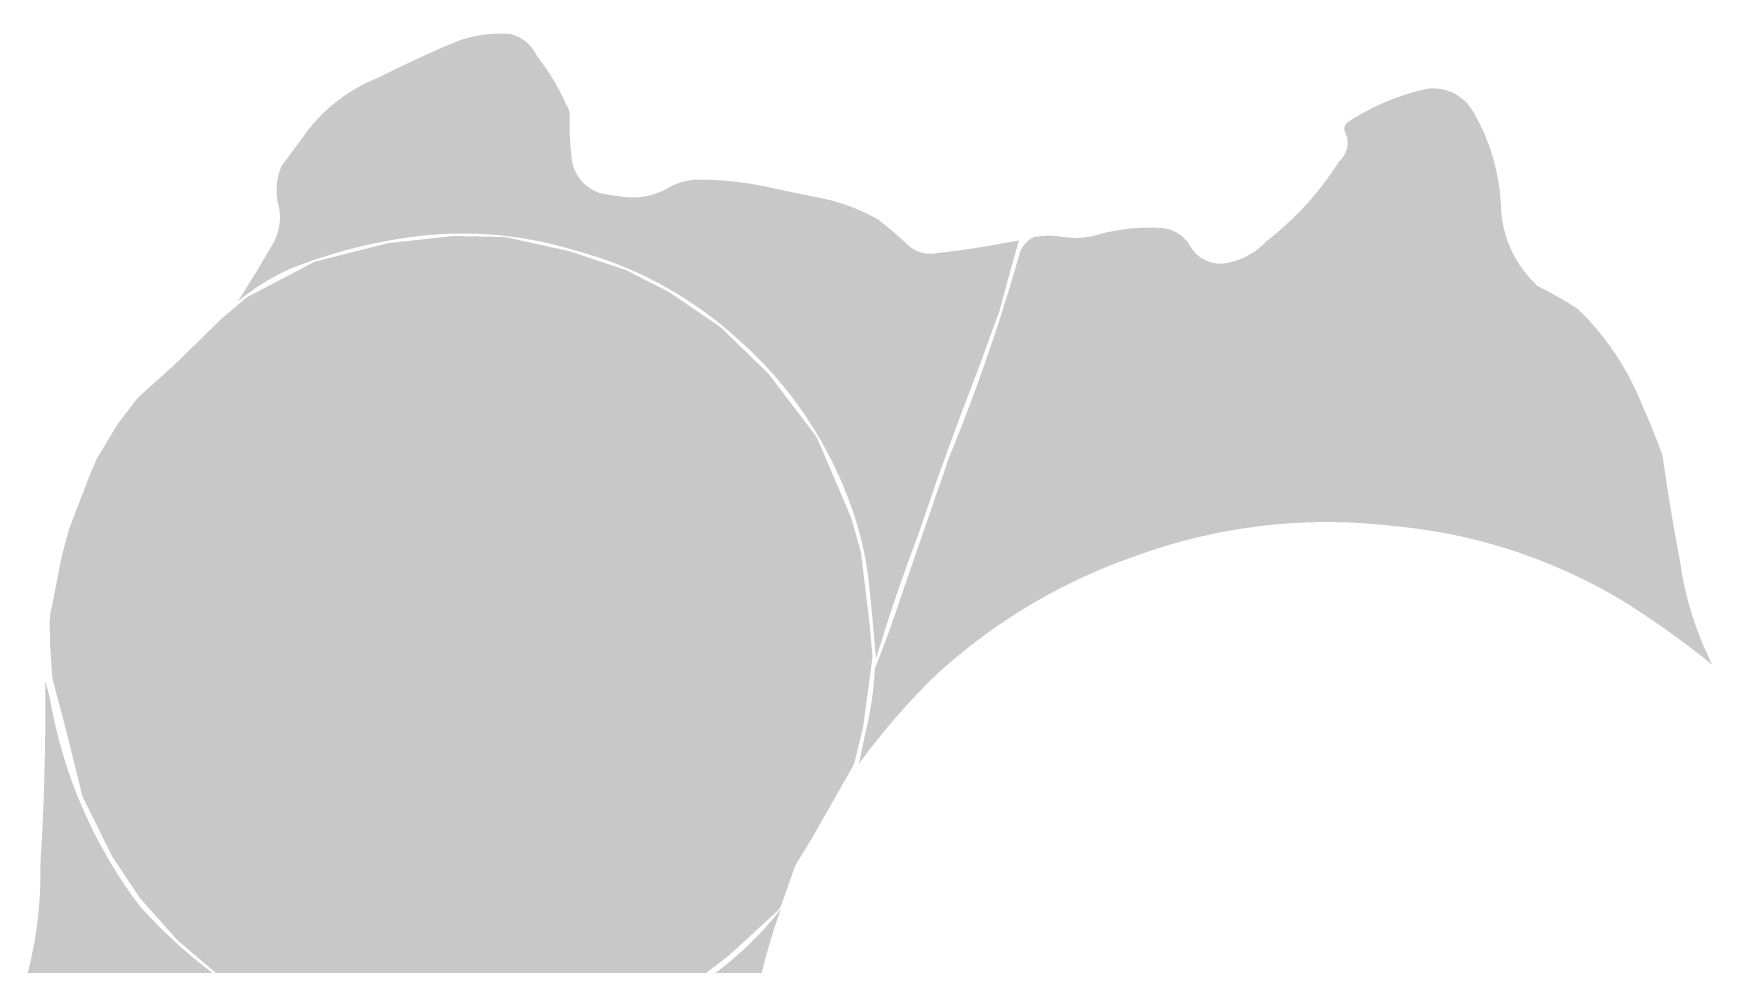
# Model space of a CAD drawing. Header units: inches. Extents: x 731962 to 734834, y 7845482 to 7847157.
# Drawn here: x 733401 to 734834, y 7846276 to 7847070 of the extents above; entities that cross this region are included whole.
import ezdxf

# ---------------------------------------------------------------- set-up
doc = ezdxf.new("R2010")
doc.units = ezdxf.units.IN
doc.header["$MEASUREMENT"] = 0

msp = doc.modelspace()

# ---------------------------------------------------------------- hatches: boundary and pattern name
for points in [[(734216.5, 7846888.9), (734241.9, 7846893.5), (734233.4, 7846863.2), (734225.2, 7846832.8), (734216.9, 7846810.4), (734208.8, 7846787.9), (734190.5, 7846739.9), (734172.9, 7846691.6), (734156.2, 7846643), (734148.4, 7846622), (734140.9, 7846600.8), (734133.6, 7846579.6), (734126.7, 7846558.2), (734120, 7846536.7), (734117.1, 7846569.7), (734113.8, 7846602.6), (734113.3, 7846607.1), (734112.6, 7846611.6), (734111.9, 7846616.1), (734111.2, 7846620.6), (734110.3, 7846625.1), (734109.4, 7846629.6), (734108.4, 7846634), (734107.4, 7846638.5), (734106.2, 7846642.9), (734105, 7846647.3), (734103.7, 7846651.6), (734102.4, 7846656), (734101, 7846660.3), (734099.5, 7846664.6), (734097.9, 7846668.9), (734095.9, 7846674.4), (734093.7, 7846679.9), (734091.5, 7846685.3), (734089.2, 7846690.8), (734086.7, 7846696.1), (734084.2, 7846701.4), (734081.6, 7846706.7), (734078.9, 7846711.9), (734076.1, 7846717.1), (734073.3, 7846722.2), (734070.3, 7846727.3), (734067.3, 7846732.4), (734064.1, 7846737.3), (734060.9, 7846742.3), (734057.6, 7846747.1), (734054.2, 7846751.9), (734050.7, 7846756.7), (734047.2, 7846761.4), (734043.5, 7846766), (734039.8, 7846770.5), (734036, 7846775), (734032.2, 7846779.5), (734028.2, 7846783.8), (734024.2, 7846788.1), (734020.1, 7846792.4), (734015.9, 7846796.5), (734011.7, 7846800.6), (734007.4, 7846804.6), (733998.7, 7846812.4), (733994.3, 7846816.2), (733989.9, 7846819.9), (733985.4, 7846823.6), (733980.8, 7846827.2), (733976.2, 7846830.7), (733971.5, 7846834.1), (733966.7, 7846837.4), (733961.9, 7846840.6), (733957, 7846843.8), (733952.1, 7846846.9), (733947.2, 7846849.9), (733942.1, 7846852.8), (733937.1, 7846855.6), (733931.9, 7846858.3), (733926.8, 7846861), (733921.6, 7846863.5), (733916.3, 7846866), (733911, 7846868.3), (733905.7, 7846870.6), (733900.3, 7846872.8), (733894.9, 7846874.9), (733889.4, 7846876.9), (733884, 7846878.7), (733878.4, 7846880.5), (733872.9, 7846882.2), (733867.3, 7846883.9), (733861.7, 7846885.4), (733856.3, 7846887), (733850.9, 7846888.5), (733845.4, 7846889.9), (733840, 7846891.2), (733834.5, 7846892.4), (733829, 7846893.5), (733823.4, 7846894.5), (733817.9, 7846895.4), (733812.3, 7846896.3), (733806.7, 7846897), (733801.1, 7846897.6), (733795.5, 7846898.2), (733789.9, 7846898.6), (733784.3, 7846899), (733778.7, 7846899.2), (733773.1, 7846899.4), (733767.4, 7846899.4), (733761.8, 7846899.4), (733756.2, 7846899.2), (733750.6, 7846899), (733744.9, 7846898.6), (733739.3, 7846898.2), (733733.7, 7846897.7), (733726.5, 7846896.8), (733719.3, 7846895.8), (733712.1, 7846894.7), (733704.9, 7846893.5), (733697.7, 7846892.1), (733690.6, 7846890.7), (733683.5, 7846889.1), (733676.4, 7846887.4), (733669.3, 7846885.6), (733662.3, 7846883.7), (733655.3, 7846881.6), (733648.4, 7846879.4), (733641.5, 7846877.2), (733634.6, 7846874.8), (733627.7, 7846872.2), (733620.9, 7846869.6), (733617.9, 7846868.2), (733614.9, 7846866.8), (733611.9, 7846865.3), (733608.9, 7846863.8), (733606, 7846862.2), (733603.1, 7846860.6), (733600.2, 7846858.9), (733597.4, 7846857.2), (733594.6, 7846855.4), (733591.8, 7846853.6), (733589, 7846851.7), (733586.3, 7846849.8), (733583.6, 7846847.8), (733580.9, 7846845.8), (733578.3, 7846843.7), (733575.7, 7846841.6), (733591.2, 7846866.5), (733606.1, 7846891.7), (733606.9, 7846893.2), (733607.5, 7846894.6), (733607.8, 7846895.4), (733608.4, 7846896.8), (733608.7, 7846897.6), (733609.2, 7846899.1), (733609.7, 7846900.6), (733610.1, 7846902.2), (733610.4, 7846903.7), (733610.6, 7846904.5), (733610.9, 7846906.1), (733611.1, 7846907.7), (733611.2, 7846908.5), (733611.3, 7846910), (733611.4, 7846911.6), (733611.4, 7846913.2), (733611.4, 7846914), (733611.4, 7846915.6), (733611.3, 7846917.2), (733611.1, 7846918.8), (733610.9, 7846920.4), (733610.8, 7846921.2), (733610.3, 7846922.9), (733610.1, 7846923.8), (733609.7, 7846925.6), (733609.3, 7846927.4), (733609.2, 7846928.3), (733608.9, 7846930.1), (733608.8, 7846931.9), (733608.7, 7846932.8), (733608.6, 7846934.7), (733608.6, 7846936.5), (733608.6, 7846938.3), (733608.7, 7846939.2), (733608.8, 7846941), (733608.9, 7846941.9), (733609.1, 7846943.8), (733609.4, 7846945.6), (733609.6, 7846946.5), (733610, 7846948.2), (733610.4, 7846950), (733610.7, 7846950.9), (733611.2, 7846952.6), (733611.8, 7846954.4), (733612.1, 7846955.2), (733612.8, 7846956.9), (733633.6, 7846985.1), (733635, 7846987.1), (733636.5, 7846989), (733638, 7846990.8), (733639.6, 7846992.7), (733641.2, 7846994.5), (733642.8, 7846996.3), (733644.5, 7846998), (733646.1, 7846999.8), (733647.8, 7847001.5), (733649.6, 7847003.2), (733651.3, 7847004.8), (733653.1, 7847006.4), (733654.9, 7847008), (733656.8, 7847009.6), (733658.7, 7847011.1), (733660.6, 7847012.6), (733662.5, 7847014), (733664.4, 7847015.5), (733666.4, 7847016.9), (733668.4, 7847018.2), (733670.4, 7847019.6), (733672.4, 7847020.8), (733674.5, 7847022.1), (733676.6, 7847023.3), (733678.7, 7847024.5), (733680.8, 7847025.7), (733683, 7847026.8), (733685.1, 7847027.9), (733687.3, 7847028.9), (733689.5, 7847029.9), (733691.7, 7847030.9), (733693.9, 7847031.8), (733696.2, 7847032.7), (733709.5, 7847039.4), (733723, 7847045.8), (733736.5, 7847052.1), (733750.1, 7847058.1), (733763.9, 7847063.9), (733765.7, 7847064.5), (733767.5, 7847065.1), (733769.4, 7847065.7), (733771.3, 7847066.2), (733773.1, 7847066.7), (733775, 7847067.1), (733776.9, 7847067.5), (733778.8, 7847067.9), (733780.7, 7847068.3), (733782.6, 7847068.6), (733784.5, 7847068.9), (733786.4, 7847069.1), (733788.3, 7847069.4), (733790.3, 7847069.5), (733792.2, 7847069.7), (733794.1, 7847069.8), (733796, 7847069.9), (733798, 7847070), (733799.9, 7847070), (733801.8, 7847070), (733803.8, 7847069.9), (733805.7, 7847069.8), (733807.6, 7847069.7), (733809.3, 7847069.3), (733810.4, 7847068.9), (733811.5, 7847068.6), (733813.2, 7847067.9), (733814.8, 7847067.2), (733815.8, 7847066.7), (733817.3, 7847065.8), (733818.3, 7847065.2), (733819.3, 7847064.5), (733820.7, 7847063.5), (733822.1, 7847062.4), (733822.9, 7847061.6), (733824.2, 7847060.4), (733825, 7847059.5), (733825.8, 7847058.6), (733826.5, 7847057.7), (733827.6, 7847056.3), (733828.2, 7847055.4), (733828.9, 7847054.4), (733829.5, 7847053.4), (733830, 7847052.4), (733830.8, 7847050.8), (733832.9, 7847048.1), (733834.9, 7847045.3), (733836.9, 7847042.5), (733838.9, 7847039.6), (733840.8, 7847036.8), (733842.7, 7847033.9), (733844.5, 7847030.9), (733846.2, 7847028), (733847.9, 7847025), (733849.6, 7847021.9), (733851.2, 7847018.9), (733852.7, 7847015.8), (733854.2, 7847012.7), (733855.6, 7847009.6), (733855.9, 7847009.1), (733856.4, 7847008.5), (733856.6, 7847008), (733857, 7847007.3), (733857.3, 7847006.6), (733857.6, 7847005.9), (733857.9, 7847005.1), (733858.1, 7847004.6), (733858.3, 7847003.6), (733858.5, 7847002.8), (733858.6, 7847002.1), (733858.6, 7847001), (733858.6, 7846996.4), (733858.6, 7846992), (733858.7, 7846987.6), (733858.8, 7846983.2), (733859.1, 7846978.9), (733859.3, 7846974.5), (733859.7, 7846970.1), (733860.2, 7846965.8), (733860.2, 7846965.1), (733860.3, 7846963.9), (733860.4, 7846963.3), (733860.5, 7846962.1), (733860.7, 7846960.9), (733861, 7846959.7), (733861.2, 7846958.5), (733861.6, 7846957.4), (733861.9, 7846956.2), (733862.3, 7846955.1), (733862.8, 7846953.9), (733863.3, 7846952.8), (733863.5, 7846952.3), (733863.8, 7846951.7), (733864.4, 7846950.6), (733864.6, 7846950.1), (733865.3, 7846949), (733866.3, 7846947.5), (733867.3, 7846946), (733868.5, 7846944.6), (733869.3, 7846943.7), (733870.5, 7846942.4), (733871.9, 7846941.1), (733873.3, 7846939.9), (733874.7, 7846938.8), (733875.7, 7846938.1), (733877.3, 7846937.2), (733878.8, 7846936.3), (733879.9, 7846935.7), (733881.6, 7846935), (733882.7, 7846934.5), (733883.9, 7846934.1), (733887, 7846933.4), (733890.2, 7846932.8), (733893.4, 7846932.3), (733896.6, 7846931.7), (733899.8, 7846931.3), (733903, 7846930.9), (733906.2, 7846930.5), (733908.3, 7846930.3), (733909.3, 7846930.3), (733910.4, 7846930.2), (733912.4, 7846930.2), (733914.5, 7846930.2), (733916.6, 7846930.3), (733917.6, 7846930.4), (733919.7, 7846930.6), (733921.8, 7846930.9), (733923.8, 7846931.3), (733925.9, 7846931.7), (733926.9, 7846932), (733928.9, 7846932.5), (733930.9, 7846933.1), (733932.9, 7846933.8), (733933.9, 7846934.1), (733935.8, 7846934.9), (733937.7, 7846935.7), (733938.7, 7846936.2), (733940.5, 7846937.1), (733941.4, 7846937.6), (733942.2, 7846938.1), (733943.9, 7846939), (733945.6, 7846939.9), (733947.3, 7846940.7), (733949, 7846941.4), (733949.9, 7846941.8), (733951.6, 7846942.4), (733952.5, 7846942.7), (733953.4, 7846943), (733955.2, 7846943.5), (733957.1, 7846944), (733958, 7846944.2), (733959.8, 7846944.6), (733961.7, 7846944.9), (733962.6, 7846945), (733964.5, 7846945.2), (733966.4, 7846945.3), (733968.2, 7846945.4), (733970.1, 7846945.4), (733972, 7846945.3), (733976.7, 7846945.3), (733981.4, 7846945.1), (733986.2, 7846944.8), (733990.9, 7846944.5), (733995.6, 7846944.1), (734000.2, 7846943.6), (734004.9, 7846943), (734009.6, 7846942.4), (734014.3, 7846941.7), (734018.9, 7846940.8), (734023.5, 7846940), (734045.3, 7846935.3), (734067.1, 7846930.8), (734069.9, 7846930.3), (734072.8, 7846929.8), (734075.6, 7846929.1), (734078.4, 7846928.5), (734081.3, 7846927.8), (734084, 7846927), (734086.8, 7846926.2), (734089.6, 7846925.4), (734092.4, 7846924.5), (734095.1, 7846923.5), (734097.8, 7846922.5), (734100.5, 7846921.5), (734103.2, 7846920.4), (734105.9, 7846919.3), (734108.5, 7846918.1), (734111.2, 7846916.9), (734113.8, 7846915.6), (734116.3, 7846914.3), (734118.9, 7846913), (734121.5, 7846911.6), (734125.4, 7846908.5), (734129.2, 7846905.4), (734133, 7846902.3), (734136.8, 7846899), (734140.5, 7846895.7), (734144.2, 7846892.4), (734147.8, 7846889), (734148.5, 7846888.4), (734149.3, 7846887.8), (734150.5, 7846886.9), (734151.8, 7846886.1), (734153, 7846885.4), (734154.4, 7846884.8), (734155.7, 7846884.2), (734157.1, 7846883.7), (734158, 7846883.4), (734159.4, 7846883), (734160.9, 7846882.7), (734161.8, 7846882.5), (734163.3, 7846882.3), (734164.3, 7846882.2), (734165.2, 7846882.2), (734166.7, 7846882.1), (734168.2, 7846882.2), (734169.2, 7846882.3), (734170.1, 7846882.4), (734171.1, 7846882.6), (734182.5, 7846883.9), (734193.9, 7846885.4), (734205.2, 7846887.1), (734216.5, 7846888.9)], [(734143.8, 7846596.8), (734181.7, 7846706.5), (734191.4, 7846730.8), (734200.8, 7846755.2), (734209.7, 7846779.7), (734218.3, 7846804.4), (734226.5, 7846829.2), (734234.3, 7846854.2), (734241.7, 7846879.2), (734241.9, 7846880), (734242.1, 7846880.9), (734242.3, 7846881.7), (734242.7, 7846882.9), (734243.1, 7846884), (734243.5, 7846884.8), (734243.8, 7846885.6), (734244.4, 7846886.7), (734244.8, 7846887.4), (734245.3, 7846888.1), (734245.8, 7846888.8), (734246.3, 7846889.5), (734247, 7846890.5), (734247.9, 7846891.4), (734248.5, 7846892), (734249.1, 7846892.6), (734249.7, 7846893.1), (734250.3, 7846893.7), (734251, 7846894.2), (734251.7, 7846894.7), (734252.4, 7846895.1), (734253.1, 7846895.6), (734253.8, 7846896), (734254.5, 7846896.4), (734257, 7846896.8), (734258.2, 7846897), (734260.7, 7846897.2), (734263.2, 7846897.4), (734265.7, 7846897.5), (734268.1, 7846897.5), (734270.6, 7846897.5), (734273.1, 7846897.3), (734275.6, 7846897.1), (734278.1, 7846896.7), (734279.2, 7846896.5), (734281.6, 7846896.2), (734284, 7846896), (734285.2, 7846895.9), (734287.6, 7846895.7), (734290.1, 7846895.7), (734292.5, 7846895.7), (734294.9, 7846895.8), (734296.1, 7846895.9), (734298.5, 7846896.2), (734300.9, 7846896.5), (734303.3, 7846896.9), (734305.6, 7846897.4), (734308.3, 7846898.2), (734311, 7846898.9), (734313.7, 7846899.6), (734316.4, 7846900.3), (734319.2, 7846900.9), (734321.9, 7846901.4), (734324.6, 7846901.9), (734327.4, 7846902.4), (734330.2, 7846902.8), (734332.9, 7846903.2), (734335.7, 7846903.5), (734338.5, 7846903.8), (734341.3, 7846904), (734344.1, 7846904.2), (734346.9, 7846904.3), (734349.7, 7846904.4), (734352.5, 7846904.4), (734355.2, 7846904.4), (734358, 7846904.3), (734360.8, 7846904.2), (734362.4, 7846904.2), (734364, 7846904.1), (734365.1, 7846904), (734366.1, 7846903.8), (734367.2, 7846903.7), (734368.2, 7846903.4), (734369.2, 7846903.2), (734370.2, 7846902.9), (734371.2, 7846902.6), (734372.2, 7846902.2), (734373.2, 7846901.8), (734374.2, 7846901.4), (734375.1, 7846900.9), (734376.1, 7846900.5), (734377, 7846899.9), (734377.9, 7846899.4), (734378.8, 7846898.8), (734379.6, 7846898.2), (734380.5, 7846897.5), (734381.3, 7846896.8), (734382.5, 7846895.8), (734383.2, 7846895), (734383.9, 7846894.3), (734385, 7846893.1), (734386, 7846891.8), (734386.9, 7846890.5), (734387.5, 7846889.6), (734388.2, 7846888.3), (734388.8, 7846887.4), (734389.4, 7846886.5), (734389.9, 7846885.7), (734390.6, 7846884.9), (734391.6, 7846883.7), (734392.3, 7846882.9), (734393, 7846882.2), (734394.1, 7846881.2), (734394.9, 7846880.5), (734396.1, 7846879.5), (734397.4, 7846878.6), (734398.7, 7846877.8), (734400, 7846877.1), (734401.4, 7846876.4), (734402.4, 7846876), (734403.8, 7846875.4), (734405.3, 7846874.9), (734406.7, 7846874.5), (734408.3, 7846874.2), (734409.8, 7846874), (734411.3, 7846873.8), (734412.9, 7846873.7), (734413.9, 7846873.7), (734414.9, 7846873.7), (734416.5, 7846873.8), (734418, 7846874), (734419, 7846874.2), (734421.1, 7846874.6), (734423.2, 7846875.1), (734425.2, 7846875.6), (734427.2, 7846876.3), (734429.2, 7846877), (734431.2, 7846877.7), (734433.2, 7846878.6), (734435.1, 7846879.5), (734437, 7846880.4), (734438.8, 7846881.5), (734440.6, 7846882.6), (734442.4, 7846883.7), (734444.2, 7846884.9), (734445.9, 7846886.2), (734446.7, 7846886.9), (734448.3, 7846888.2), (734449.1, 7846888.9), (734450.7, 7846890.4), (734451.4, 7846891.1), (734452.9, 7846892.7), (734456.4, 7846895.4), (734459.8, 7846898.2), (734463.2, 7846901), (734466.5, 7846903.9), (734469.8, 7846906.9), (734473, 7846909.9), (734476.2, 7846912.9), (734479.4, 7846916.1), (734482.5, 7846919.2), (734485.5, 7846922.4), (734488.5, 7846925.7), (734491.4, 7846929), (734494.2, 7846932.4), (734497.1, 7846935.8), (734499.8, 7846939.3), (734502.5, 7846942.8), (734505.1, 7846946.3), (734507.7, 7846949.9), (734510.2, 7846953.5), (734512.7, 7846957.2), (734515.1, 7846960.9), (734515.9, 7846961.7), (734516.4, 7846962.2), (734516.9, 7846962.7), (734517.4, 7846963.2), (734517.8, 7846963.8), (734518.5, 7846964.6), (734519.1, 7846965.5), (734519.6, 7846966.4), (734520.1, 7846967.4), (734520.4, 7846968), (734520.7, 7846968.7), (734521.1, 7846969.7), (734521.4, 7846970.7), (734521.7, 7846971.7), (734521.9, 7846972.4), (734522, 7846973.1), (734522.2, 7846974.2), (734522.3, 7846975.3), (734522.3, 7846976.4), (734522.3, 7846977.1), (734522.3, 7846977.8), (734522.2, 7846978.5), (734522.1, 7846979.6), (734521.9, 7846980.6), (734521.8, 7846981.3), (734521.5, 7846982.4), (734521.3, 7846983), (734521, 7846983.7), (734520.6, 7846984.7), (734520.1, 7846985.9), (734519.9, 7846986.6), (734519.7, 7846987.2), (734519.6, 7846987.9), (734519.6, 7846988.5), (734519.6, 7846989), (734519.6, 7846989.6), (734519.8, 7846990.3), (734520, 7846991.1), (734520.3, 7846991.8), (734520.6, 7846992.4), (734521, 7846993), (734521.5, 7846993.6), (734522.1, 7846994.1), (734524.9, 7846996), (734527.8, 7846997.8), (734530.7, 7846999.5), (734533.6, 7847001.2), (734536.6, 7847002.8), (734539.5, 7847004.4), (734542.6, 7847006), (734545.6, 7847007.5), (734548.6, 7847008.9), (734551.7, 7847010.3), (734554.8, 7847011.7), (734558, 7847013), (734561.1, 7847014.2), (734564.3, 7847015.4), (734567.5, 7847016.5), (734570.7, 7847017.6), (734573.9, 7847018.6), (734577.1, 7847019.6), (734580.4, 7847020.5), (734583.6, 7847021.4), (734586.9, 7847022.2), (734588.2, 7847022.5), (734589.6, 7847022.7), (734590.9, 7847022.9), (734592.2, 7847023), (734592.9, 7847023.1), (734594.3, 7847023.2), (734594.9, 7847023.2), (734596.3, 7847023.2), (734597.6, 7847023.1), (734599, 7847023), (734600.3, 7847022.9), (734601.6, 7847022.7), (734602.3, 7847022.6), (734603.6, 7847022.3), (734604.9, 7847022), (734606.2, 7847021.7), (734607.5, 7847021.3), (734608.8, 7847020.8), (734609.4, 7847020.6), (734610.7, 7847020.1), (734611.3, 7847019.8), (734612.5, 7847019.3), (734613.7, 7847018.7), (734614.9, 7847018), (734616, 7847017.3), (734616.6, 7847017), (734617.7, 7847016.2), (734618.8, 7847015.4), (734619.3, 7847015), (734620.4, 7847014.2), (734621.4, 7847013.3), (734622.4, 7847012.4), (734623.4, 7847011.5), (734624.3, 7847010.5), (734625.2, 7847009.5), (734626, 7847008.4), (734626.8, 7847007.4), (734627.6, 7847006.3), (734628.4, 7847005.1), (734628.7, 7847004.6), (734630.2, 7847002), (734631.7, 7846999.4), (734633.1, 7846996.7), (734634.5, 7846994.1), (734635.8, 7846991.4), (734637.1, 7846988.7), (734638.4, 7846986), (734639.6, 7846983.2), (734640.7, 7846980.4), (734641.8, 7846977.6), (734642.9, 7846974.8), (734643.9, 7846972), (734644.8, 7846969.2), (734645.7, 7846966.3), (734646.6, 7846963.4), (734647.4, 7846960.6), (734648.1, 7846957.6), (734648.8, 7846954.7), (734649.5, 7846951.8), (734650.1, 7846948.9), (734650.6, 7846945.9), (734651.1, 7846943), (734651.6, 7846940), (734652, 7846937), (734652.3, 7846934.1), (734652.6, 7846931.1), (734652.9, 7846928.1), (734653.1, 7846925.1), (734653.1, 7846923.4), (734653.2, 7846921.7), (734653.2, 7846920), (734653.4, 7846918.4), (734653.5, 7846916.7), (734653.7, 7846915), (734653.9, 7846913.3), (734654.1, 7846911.7), (734654.4, 7846910), (734654.7, 7846908.3), (734655, 7846906.7), (734655.4, 7846905), (734655.7, 7846903.4), (734656.2, 7846901.8), (734656.6, 7846900.1), (734657.1, 7846898.5), (734657.5, 7846896.9), (734658.1, 7846895.3), (734658.6, 7846893.7), (734659.2, 7846892.1), (734659.8, 7846890.5), (734660.4, 7846889), (734661.1, 7846887.4), (734661.8, 7846885.9), (734662.5, 7846884.4), (734663.2, 7846882.8), (734664, 7846881.3), (734664.8, 7846879.9), (734665.6, 7846878.4), (734666.4, 7846876.9), (734667.3, 7846875.5), (734668.2, 7846874), (734669.1, 7846872.6), (734670.1, 7846871.2), (734671, 7846869.9), (734672, 7846868.5), (734673, 7846867.1), (734674.1, 7846865.8), (734675.1, 7846864.5), (734676.2, 7846863.2), (734677.3, 7846861.9), (734678.4, 7846860.7), (734679.6, 7846859.5), (734680.8, 7846858.2), (734681.9, 7846857), (734683.2, 7846855.9), (734684.4, 7846854.7), (734691.2, 7846851.1), (734698, 7846847.4), (734704.8, 7846843.6), (734711.4, 7846839.7), (734718, 7846835.6), (734720.9, 7846832.9), (734723.7, 7846830.1), (734726.4, 7846827.3), (734729.1, 7846824.4), (734731.7, 7846821.4), (734734.3, 7846818.5), (734736.8, 7846815.5), (734739.3, 7846812.4), (734741.8, 7846809.3), (734744.1, 7846806.1), (734746.5, 7846803), (734748.7, 7846799.7), (734750.9, 7846796.5), (734753.1, 7846793.2), (734755.2, 7846789.8), (734757.2, 7846786.5), (734759.2, 7846783), (734761.2, 7846779.6), (734763, 7846776.1), (734764.8, 7846772.6), (734766.6, 7846769.1), (734768.3, 7846765.5), (734769.9, 7846761.9), (734771.5, 7846758.3), (734773, 7846754.7), (734777.7, 7846743.8), (734782.3, 7846732.8), (734786.7, 7846721.7), (734790.9, 7846710.6), (734795.5, 7846679.9), (734800.5, 7846649.4), (734806.1, 7846618.9), (734806.8, 7846614.4), (734807.5, 7846609.8), (734808.4, 7846605.3), (734809.3, 7846600.8), (734810.2, 7846596.3), (734811.3, 7846591.8), (734812.4, 7846587.3), (734813.6, 7846582.9), (734814.9, 7846578.5), (734816.2, 7846574.1), (734817.6, 7846569.7), (734819.1, 7846565.3), (734820.7, 7846561), (734822.3, 7846556.7), (734824, 7846552.4), (734825.8, 7846548.2), (734827.6, 7846544), (734829.6, 7846539.8), (734831.5, 7846535.6), (734833.6, 7846531.5), (734823.8, 7846539.2), (734814, 7846546.8), (734804, 7846554.2), (734793.9, 7846561.5), (734783.7, 7846568.6), (734773.3, 7846575.6), (734762.9, 7846582.4), (734756.2, 7846586.5), (734749.4, 7846590.5), (734742.5, 7846594.4), (734735.5, 7846598.2), (734728.5, 7846601.8), (734721.5, 7846605.3), (734714.3, 7846608.7), (734707.2, 7846612), (734699.9, 7846615.1), (734692.6, 7846618.2), (734685.3, 7846621.1), (734677.9, 7846623.8), (734670.4, 7846626.5), (734663, 7846629), (734655.4, 7846631.4), (734647.9, 7846633.6), (734640.3, 7846635.8), (734632.6, 7846637.8), (734624.9, 7846639.6), (734617.2, 7846641.4), (734609.5, 7846643), (734601.7, 7846644.4), (734594, 7846645.7), (734586.2, 7846646.9), (734578.3, 7846648), (734570.5, 7846648.9), (734562.6, 7846649.7), (734554.7, 7846650.6), (734546.7, 7846651.4), (734538.7, 7846652), (734530.7, 7846652.5), (734522.7, 7846652.9), (734514.7, 7846653.1), (734506.6, 7846653.2), (734498.6, 7846653.2), (734490.6, 7846653), (734482.6, 7846652.7), (734474.6, 7846652.3), (734466.6, 7846651.7), (734458.6, 7846651), (734450.6, 7846650.1), (734442.7, 7846649.1), (734434.7, 7846648), (734426.8, 7846646.8), (734418.9, 7846645.4), (734411, 7846643.9), (734403.2, 7846642.2), (734395.3, 7846640.4), (734387.6, 7846638.5), (734379.8, 7846636.5), (734372.1, 7846634.3), (734364.4, 7846632), (734356.8, 7846629.6), (734349.2, 7846627), (734333.8, 7846621.5), (734326, 7846618.6), (734318.3, 7846615.6), (734310.7, 7846612.5), (734303.1, 7846609.2), (734295.5, 7846605.7), (734288, 7846602.2), (734280.6, 7846598.5), (734273.3, 7846594.7), (734266, 7846590.8), (734258.7, 7846586.7), (734251.6, 7846582.6), (734244.5, 7846578.3), (734237.5, 7846573.9), (734230.6, 7846569.3), (734223.7, 7846564.7), (734216.9, 7846559.9), (734210.2, 7846555), (734203.6, 7846550), (734197.1, 7846544.9), (734190.7, 7846539.7), (734184.3, 7846534.4), (734178.1, 7846529), (734171.9, 7846523.4), (734164.7, 7846516.3), (734157.6, 7846509.1), (734150.6, 7846501.7), (734143.7, 7846494.2), (734137, 7846486.6), (734130.4, 7846478.9), (734123.9, 7846471), (734117.6, 7846463.1), (734111.4, 7846455), (734105.4, 7846446.9), (734108.4, 7846461.3), (734111.5, 7846475.7), (734112.6, 7846480.4), (734113.6, 7846485.1), (734114.5, 7846489.9), (734115.3, 7846494.6), (734116.1, 7846499.4), (734116.8, 7846504.1), (734117.4, 7846508.9), (734117.9, 7846513.7), (734118.4, 7846518.5), (734118.7, 7846523.3), (734119, 7846528.1), (734125.6, 7846545.1), (734132, 7846562.3), (734138, 7846579.5), (734143.8, 7846596.8)], [(733419.1, 7846592.4), (733424.2, 7846618.3), (733424.9, 7846621.9), (733425.6, 7846625), (733425.9, 7846626.4), (733426.6, 7846629), (733430.7, 7846644.1), (733431, 7846645.4), (733431.4, 7846646.6), (733431.8, 7846647.9), (733432.3, 7846649.1), (733447.3, 7846688.3), (733448, 7846690.2), (733454.9, 7846706.7), (733455.8, 7846708.4), (733473, 7846736.7), (733474.1, 7846738.3), (733489.5, 7846758.4), (733490.8, 7846759.8), (733520.9, 7846786.9), (733522, 7846787.9), (733561, 7846826.1), (733582.1, 7846844.1), (733583.3, 7846845), (733584.8, 7846845.8), (733638.9, 7846874.2), (733640.3, 7846874.9), (733641.3, 7846875.3), (733642.6, 7846875.7), (733703.7, 7846891.2), (733705.3, 7846891.4), (733758.9, 7846897.2), (733760.9, 7846897.3), (733802.2, 7846896.4), (733804.2, 7846896.2), (733805.7, 7846896), (733856.2, 7846884.8), (733857.9, 7846884.4), (733859.4, 7846884), (733861.1, 7846883.4), (733862.9, 7846882.8), (733904.1, 7846869.1), (733905.6, 7846868.6), (733906.9, 7846868.1), (733908, 7846867.5), (733940.9, 7846850.8), (733942.3, 7846850.1), (733943.7, 7846849.2), (733945.3, 7846848.2), (733986.2, 7846820.3), (733987.3, 7846819.5), (733988.4, 7846818.5), (734026.4, 7846781.5), (734027.6, 7846780.3), (734028.7, 7846779.1), (734029.8, 7846777.8), (734031, 7846776.2), (734067.2, 7846728.6), (734068.3, 7846727.2), (734069.1, 7846725.9), (734069.8, 7846724.8), (734070.4, 7846723.5), (734071.1, 7846721.8), (734096.8, 7846661.7), (734097.6, 7846659.9), (734098.3, 7846658), (734098.9, 7846656.2), (734099.5, 7846654.3), (734100.1, 7846652.4), (734106.5, 7846629.8), (734106.9, 7846628.3), (734107.2, 7846626.9), (734107.4, 7846625.4), (734114, 7846570.7), (734114.2, 7846568.8), (734114.6, 7846564.9), (734116.6, 7846543.4), (734116.8, 7846541.4), (734116.9, 7846539.5), (734116.8, 7846537.5), (734116.7, 7846535.5), (734116.4, 7846533.6), (734109.6, 7846482.5), (734109.3, 7846480.5), (734109, 7846478.6), (734108.6, 7846476.6), (734108.2, 7846474.7), (734102.5, 7846451.7), (734102.1, 7846449.8), (734101.5, 7846447.9), (734100.8, 7846446.1), (734099.9, 7846444.3), (734098.9, 7846442.5), (734065.6, 7846383.9), (734064.8, 7846382.4), (734063.9, 7846381), (734053.9, 7846364.8), (734052.9, 7846363.3), (734052.1, 7846361.9), (734051.4, 7846360.5), (734050.7, 7846358.9), (734050, 7846357), (734039.5, 7846327.2), (734038.8, 7846325.5), (734038.1, 7846324), (734037.1, 7846322.7), (734035.9, 7846321.4), (734034.5, 7846320.1), (733995.5, 7846284.3), (733994.4, 7846283.3), (733993.4, 7846282.5), (733992.3, 7846281.7), (733948.1, 7846248), (733946.8, 7846247.2), (733945.3, 7846246.5), (733910.9, 7846232), (733909.6, 7846231.6), (733882.4, 7846223.4), (733880.5, 7846222.8), (733878.6, 7846222.2), (733833.8, 7846206.9), (733832.3, 7846206.4), (733830.8, 7846206), (733829, 7846205.5), (733808.4, 7846200.7), (733807.1, 7846200.5), (733805.8, 7846200.4), (733764.2, 7846198), (733762.6, 7846197.9), (733761, 7846197.9), (733759.2, 7846197.9), (733733.3, 7846198.4), (733731.4, 7846198.5), (733729.4, 7846198.6), (733727.4, 7846199), (733725.5, 7846199.3), (733682.5, 7846208.6), (733680.6, 7846209), (733678.6, 7846209.5), (733676.7, 7846210), (733674.8, 7846210.6), (733642.8, 7846220.7), (733640.9, 7846221.3), (733639.1, 7846222), (733637.3, 7846222.7), (733635.5, 7846223.5), (733607.4, 7846236.4), (733606.2, 7846237.1), (733604.9, 7846237.8), (733566.6, 7846261.1), (733564.9, 7846262.1), (733563.3, 7846263.2), (733561.7, 7846264.4), (733560.2, 7846265.7), (733526.9, 7846294), (733525.4, 7846295.3), (733524, 7846296.6), (733522.6, 7846298), (733521.3, 7846299.5), (733493.9, 7846330.3), (733492.8, 7846331.6), (733491.8, 7846332.9), (733490.8, 7846334.3), (733489.7, 7846335.9), (733470, 7846365.4), (733469.1, 7846366.7), (733468.4, 7846367.9), (733467.8, 7846369.1), (733444.1, 7846416.8), (733443.4, 7846418.3), (733442.9, 7846419.8), (733442.4, 7846421.6), (733428.4, 7846478.1), (733418, 7846517.2), (733417.6, 7846518.8), (733417.3, 7846520.4), (733417.1, 7846522.1), (733417, 7846524), (733415.6, 7846545.4), (733415.3, 7846549.3), (733415.3, 7846551.3), (733415.2, 7846553.2), (733415.1, 7846568.6), (733415.2, 7846570.4), (733415.2, 7846572.2), (733415.4, 7846574), (733415.7, 7846575.6), (733419.1, 7846592.4)], [(733613.6, 7846003.3), (733605.6, 7846002), (733598.7, 7846000.8), (733598.2, 7846000.8), (733597.7, 7846000.7), (733597.2, 7846000.8), (733596.7, 7846001), (733596.3, 7846001.3), (733596.1, 7846001.8), (733596, 7846002.3), (733596, 7846002.8), (733596, 7846003.3), (733596.2, 7846003.8), (733596.4, 7846004.3), (733596.6, 7846004.7), (733597.2, 7846005.5), (733599.9, 7846009.3), (733602, 7846012.4), (733603.9, 7846015.2), (733605.6, 7846017.9), (733607.2, 7846020.5), (733611.5, 7846027.8), (733612.9, 7846030.1), (733614.2, 7846032.1), (733615.3, 7846033.8), (733616.5, 7846035.4), (733617.7, 7846037.1), (733621.4, 7846042), (733622.5, 7846043.6), (733623.5, 7846045.1), (733624.8, 7846046.9), (733626, 7846048.8), (733631.1, 7846056.6), (733633.1, 7846059.5), (733634.8, 7846061.9), (733636.3, 7846063.9), (733637.7, 7846065.6), (733640.2, 7846068.5), (733641.3, 7846069.8), (733641.9, 7846070.6), (733642.9, 7846072), (733643.5, 7846072.8), (733644.1, 7846073.8), (733644.5, 7846074.4), (733644.8, 7846075.1), (733645, 7846075.7), (733645.1, 7846076.1), (733645.1, 7846076.6), (733645.1, 7846077), (733645.1, 7846077.3), (733645.1, 7846077.6), (733645, 7846078), (733644.9, 7846078.3), (733644.8, 7846078.6), (733644.6, 7846078.9), (733644.5, 7846079.1), (733644.3, 7846079.4), (733644.1, 7846079.6), (733643.8, 7846079.9), (733643.6, 7846080.2), (733643.3, 7846080.4), (733642.7, 7846080.8), (733641.6, 7846081.4), (733640.9, 7846081.9), (733640.1, 7846082.4), (733638.4, 7846083.7), (733637.5, 7846084.3), (733636.4, 7846085), (733634.1, 7846086.4), (733633.3, 7846086.9), (733632.4, 7846087.4), (733631.7, 7846088), (733631.4, 7846088.3), (733631, 7846088.7), (733630.7, 7846089.1), (733630.4, 7846089.6), (733630, 7846090.1), (733629.7, 7846090.7), (733628.6, 7846092.6), (733628.2, 7846093.3), (733627.7, 7846094), (733627.2, 7846094.7), (733626.8, 7846095), (733626.4, 7846095.4), (733626, 7846095.6), (733625.6, 7846095.9), (733625.2, 7846096.1), (733624.8, 7846096.3), (733624.4, 7846096.4), (733623.9, 7846096.6), (733623.3, 7846096.7), (733622.6, 7846096.7), (733621.9, 7846096.6), (733621.1, 7846096.5), (733620.4, 7846096.3), (733619.6, 7846096.1), (733618.8, 7846095.8), (733618, 7846095.4), (733617.3, 7846095), (733616.5, 7846094.6), (733615.8, 7846094), (733615, 7846093.5), (733614.3, 7846093), (733613.7, 7846092.5), (733611.1, 7846090.3), (733610.5, 7846089.8), (733609.9, 7846089.4), (733609.3, 7846089), (733608.8, 7846088.7), (733608.1, 7846088.4), (733607.4, 7846088.1), (733606.6, 7846087.8), (733605.7, 7846087.5), (733604.6, 7846087.2), (733601.1, 7846086.2), (733600, 7846085.8), (733598.9, 7846085.4), (733597.7, 7846084.9), (733596.5, 7846084.4), (733592.4, 7846082.5), (733591, 7846081.9), (733589.7, 7846081.4), (733588.4, 7846080.9), (733587.6, 7846080.7), (733586.8, 7846080.5), (733586, 7846080.3), (733585.2, 7846080.1), (733584.4, 7846080), (733583.8, 7846079.9), (733583.1, 7846079.9), (733582.4, 7846079.9), (733581.4, 7846079.9), (733580.6, 7846080), (733579.8, 7846080.2), (733579.1, 7846080.4), (733578.4, 7846080.7), (733577.7, 7846081.1), (733577, 7846081.6), (733576.2, 7846082.2), (733575.6, 7846082.8), (733574.9, 7846083.5), (733574.2, 7846084.2), (733573.6, 7846085), (733573, 7846085.6), (733572.4, 7846086.5), (733570.4, 7846089.2), (733569.7, 7846090.2), (733569, 7846091.1), (733568.2, 7846092.1), (733567.3, 7846093), (733566.5, 7846093.7), (733566, 7846094.1), (733565.6, 7846094.5), (733564.7, 7846095.1), (733564.2, 7846095.4), (733563.6, 7846095.7), (733563.1, 7846095.9), (733562.6, 7846096.2), (733562.1, 7846096.3), (733561.5, 7846096.5), (733560.9, 7846096.7), (733560.3, 7846096.8), (733559.7, 7846096.9), (733559.1, 7846097), (733558.5, 7846097), (733557.8, 7846097), (733557.2, 7846097), (733556.6, 7846097), (733555.9, 7846096.9), (733555.4, 7846096.8), (733554.9, 7846096.7), (733554.4, 7846096.6), (733553.8, 7846096.4), (733553.3, 7846096.2), (733552.8, 7846096), (733552.3, 7846095.8), (733551.9, 7846095.6), (733551.3, 7846095.3), (733550.9, 7846095), (733550.4, 7846094.6), (733550, 7846094.3), (733549.5, 7846093.9), (733548.7, 7846093.2), (733548.2, 7846092.8), (733547.8, 7846092.3), (733547.1, 7846091.4), (733546.7, 7846090.9), (733546.3, 7846090.3), (733545.7, 7846089.3), (733545.3, 7846088.7), (733545, 7846088.1), (733544.5, 7846086.8), (733544, 7846085.6), (733543.6, 7846084.3), (733543.3, 7846083), (733543.2, 7846082.3), (733543.1, 7846081.6), (733542.9, 7846080.2), (733542.8, 7846078.8), (733542.7, 7846077.3), (733542.8, 7846075.8), (733542.9, 7846074), (733543, 7846072.4), (733543.4, 7846068.4), (733543.5, 7846067.4), (733543.5, 7846066.5), (733543.6, 7846065.4), (733543.5, 7846064.4), (733543.4, 7846063.4), (733543.3, 7846062.3), (733543.2, 7846061.4), (733543, 7846060.5), (733542.7, 7846059.5), (733542.5, 7846058.4), (733541.9, 7846056.6), (733540.4, 7846051.6), (733540, 7846050), (733539.5, 7846048.2), (733538.7, 7846044.9), (733537.7, 7846040.7), (733535.6, 7846030.5), (733534.9, 7846026.9), (733534.4, 7846024.2), (733533.9, 7846021.4), (733533.5, 7846018.7), (733533.1, 7846015.9), (733532.8, 7846013.4), (733532.5, 7846010.6), (733532.3, 7846007.8), (733532.1, 7846005.3), (733532.1, 7846002.5), (733532.1, 7845999.7), (733532.1, 7845996.6), (733532.2, 7845993.5), (733532.4, 7845989.2), (733532.5, 7845987.4), (733329.1, 7845947.6), (733329.2, 7845951.2), (733329.4, 7845954.7), (733329.6, 7845958.3), (733329.9, 7845961.9), (733330.3, 7845965.4), (733330.7, 7845969), (733331.2, 7845972.5), (733331.7, 7845976), (733332.3, 7845979.6), (733332.9, 7845983.1), (733333.6, 7845986.6), (733334.4, 7845990.1), (733335.5, 7845994.4), (733336.6, 7845998.7), (733337.7, 7846003), (733339, 7846007.3), (733340.3, 7846011.5), (733341.7, 7846015.8), (733343.1, 7846020), (733344.6, 7846024.2), (733345.2, 7846025.8), (733345.6, 7846027.4), (733346.1, 7846029.1), (733346.4, 7846030.8), (733346.7, 7846032.5), (733347, 7846034.2), (733347.2, 7846035.9), (733347.2, 7846036.7), (733347.3, 7846038.5), (733347.4, 7846040.2), (733347.4, 7846041.9), (733347.1, 7846043.6), (733346.8, 7846045.3), (733346.6, 7846047), (733346.4, 7846048.6), (733346.3, 7846050.3), (733346.1, 7846052), (733346, 7846053.8), (733346, 7846055.5), (733345.9, 7846057.2), (733345.9, 7846058.9), (733345.9, 7846060.6), (733346, 7846062.3), (733346, 7846064), (733346.2, 7846065.7), (733346.3, 7846067.4), (733346.5, 7846069.1), (733346.6, 7846073.3), (733346.8, 7846077.5), (733347.1, 7846081.7), (733347.4, 7846085.9), (733347.8, 7846090.1), (733348.3, 7846094.3), (733348.8, 7846098.4), (733349.4, 7846102.6), (733349.4, 7846105.2), (733349.4, 7846107.8), (733349.4, 7846110.4), (733349.5, 7846112.9), (733349.7, 7846115.5), (733349.9, 7846118.1), (733350.1, 7846120.7), (733350.4, 7846123.2), (733350.7, 7846125.8), (733351.1, 7846128.4), (733351.5, 7846130.9), (733351.9, 7846133.5), (733352.4, 7846136), (733353, 7846138.5), (733355.6, 7846147.2), (733358.1, 7846155.8), (733360.5, 7846164.6), (733362.8, 7846173.3), (733364.9, 7846182.1), (733366.9, 7846190.9), (733368.7, 7846199.7), (733373.1, 7846210.7), (733377.5, 7846221.6), (733382.2, 7846232.4), (733387.1, 7846243.2), (733392.1, 7846253.8), (733393.7, 7846259.2), (733395.2, 7846264.6), (733396.7, 7846270), (733398, 7846275.5), (733399.3, 7846281), (733400.4, 7846286.5), (733401.5, 7846292), (733402.5, 7846297.5), (733403.3, 7846303.1), (733404.1, 7846308.7), (733404.8, 7846314.2), (733405.4, 7846319.8), (733405.9, 7846325.4), (733406.3, 7846331), (733406.7, 7846336.6), (733406.9, 7846342.2), (733407, 7846347.9), (733407.1, 7846353.5), (733407, 7846359.1), (733408.8, 7846390.8), (733410.1, 7846422.6), (733410.9, 7846454.3), (733411.4, 7846486.1), (733411.3, 7846517.8), (733415.2, 7846503), (733416.4, 7846496.1), (733417.8, 7846489.3), (733419.2, 7846482.6), (733420.8, 7846475.8), (733422.5, 7846469.1), (733424.3, 7846462.4), (733426.2, 7846455.7), (733428.2, 7846449.1), (733430.3, 7846442.5), (733432.6, 7846435.9), (733434.9, 7846429.4), (733437.4, 7846422.9), (733440, 7846416.5), (733442.7, 7846410.1), (733445.5, 7846403.7), (733448.4, 7846397.4), (733451.4, 7846391.2), (733454.5, 7846385), (733457.7, 7846378.9), (733461.1, 7846372.8), (733464.5, 7846366.8), (733468, 7846360.8), (733471.7, 7846354.9), (733475.4, 7846349), (733479.2, 7846343.3), (733483.2, 7846337.5), (733487.2, 7846331.9), (733491.3, 7846326.3), (733496.3, 7846320.8), (733501.4, 7846315.4), (733506.5, 7846310.1), (733511.7, 7846304.8), (733517.1, 7846299.7), (733522.5, 7846294.6), (733528, 7846289.7), (733533.6, 7846284.8), (733539.3, 7846280), (733545, 7846275.4), (733550.9, 7846270.8), (733556.8, 7846266.3), (733562.8, 7846261.9), (733568.8, 7846257.7), (733575, 7846253.5), (733581.2, 7846249.5), (733587.4, 7846245.5), (733593.8, 7846241.7), (733600.2, 7846238), (733606.7, 7846234.4), (733613.2, 7846230.9), (733619.8, 7846227.5), (733626.5, 7846224.2), (733633.2, 7846221.1), (733639.9, 7846218), (733646.7, 7846215.1), (733652.5, 7846213.1), (733658.3, 7846211.3), (733664.2, 7846209.5), (733670.1, 7846207.8), (733676, 7846206.2), (733681.9, 7846204.8), (733687.9, 7846203.4), (733693.8, 7846202.1), (733699.8, 7846200.9), (733705.8, 7846199.9), (733711.9, 7846198.9), (733717.9, 7846198), (733724, 7846197.3), (733730.1, 7846196.6), (733736.2, 7846196.1), (733742.2, 7846195.6), (733748.4, 7846195.3), (733754.5, 7846195), (733760.6, 7846194.9), (733766.7, 7846194.9), (733772.8, 7846194.9), (733778.9, 7846195.1), (733785, 7846195.4), (733791.1, 7846195.8), (733797.2, 7846196.3), (733813.2, 7846200.2), (733829.2, 7846204.4), (733845.1, 7846208.9), (733861, 7846213.6), (733876.7, 7846218.6), (733892.4, 7846223.9), (733907.9, 7846229.4), (733923.4, 7846235.2), (733938.8, 7846241.2), (733943.3, 7846243.5), (733947.7, 7846245.9), (733952.1, 7846248.3), (733956.4, 7846250.8), (733960.7, 7846253.4), (733965, 7846256.1), (733969.2, 7846258.8), (733973.3, 7846261.6), (733977.4, 7846264.5), (733981.5, 7846267.4), (733985.5, 7846270.4), (733989.5, 7846273.5), (733993.4, 7846276.6), (733997.2, 7846279.8), (734001, 7846283.1), (734004.8, 7846286.4), (734008.5, 7846289.8), (734012.1, 7846293.3), (734015.6, 7846296.8), (734019.2, 7846300.4), (734022.6, 7846304), (734026, 7846307.7), (734029.3, 7846311.5), (734032.6, 7846315.3), (734035.8, 7846319.1), (734038.9, 7846323.1), (734036.1, 7846315.2), (734033.4, 7846307.2), (734030.9, 7846299.2), (734028.5, 7846291.1), (734026.2, 7846283), (734024.1, 7846274.9), (734022.1, 7846266.7), (734020.3, 7846258.5), (734018.6, 7846250.3), (734017.1, 7846242.1), (734015.6, 7846233.8), (734014.4, 7846225.5), (734013.3, 7846217.8), (734005.1, 7846217.8), (734000.2, 7846217.8), (733995.4, 7846217.8), (733990.6, 7846217.7), (733985.9, 7846217.5), (733981.1, 7846217.3), (733976.4, 7846217), (733971.8, 7846216.7), (733967.1, 7846216.3), (733962.5, 7846215.8), (733957.9, 7846215.3), (733953.8, 7846214.7), (733949.8, 7846214.1), (733946.2, 7846213.4), (733942.6, 7846212.7), (733939.1, 7846212), (733935.1, 7846211), (733930.6, 7846209.9), (733926.1, 7846208.7), (733921.5, 7846207.4), (733917, 7846206), (733912.4, 7846204.6), (733907.7, 7846203.1), (733903.1, 7846201.5), (733888.8, 7846196.8), (733884, 7846195.3), (733874.4, 7846192.2), (733855.4, 7846186.1), (733846, 7846183), (733836.7, 7846179.9), (733832, 7846178.4), (733827.4, 7846176.8), (733822.8, 7846175.2), (733818.2, 7846173.5), (733813.6, 7846171.8), (733809, 7846170.2), (733804.4, 7846168.4), (733799.9, 7846166.7), (733795.3, 7846164.9), (733790.8, 7846163.1), (733786.3, 7846161.3), (733781.8, 7846159.5), (733777.3, 7846157.6), (733772.9, 7846155.7), (733768.5, 7846153.7), (733764.2, 7846151.8), (733759.9, 7846149.8), (733755.8, 7846147.8), (733752.6, 7846146.1), (733749.4, 7846144.4), (733747.1, 7846143.1), (733744.4, 7846141.5), (733742.1, 7846140.2), (733739.5, 7846138.5), (733736.9, 7846136.8), (733733.9, 7846134.7), (733730.5, 7846132.3), (733727.2, 7846129.9), (733723.4, 7846127), (733719.7, 7846124.1), (733716, 7846121.1), (733712.4, 7846118.1), (733708.7, 7846115), (733705, 7846111.8), (733701.3, 7846108.6), (733693.9, 7846102.1), (733690.2, 7846098.9), (733686.6, 7846095.6), (733683, 7846092.3), (733679.4, 7846089.1), (733675.9, 7846085.8), (733672.5, 7846082.5), (733669.2, 7846079.2), (733665.8, 7846075.8), (733662.6, 7846072.4), (733659.4, 7846069), (733656.2, 7846065.5), (733653.1, 7846062), (733650, 7846058.4), (733647, 7846054.8), (733644.1, 7846051.2), (733641.2, 7846047.5), (733638.4, 7846043.8), (733635.7, 7846040), (733633, 7846036.2), (733630.4, 7846032.4), (733627.9, 7846028.5), (733625.4, 7846024.6), (733623, 7846020.6), (733620.7, 7846016.6), (733618.4, 7846012.5), (733616.2, 7846008.3), (733613.6, 7846003.3)]]:
    msp.add_hatch(color=256).paths.add_polyline_path(points, flags=0)

doc.saveas('drawing.dxf')
